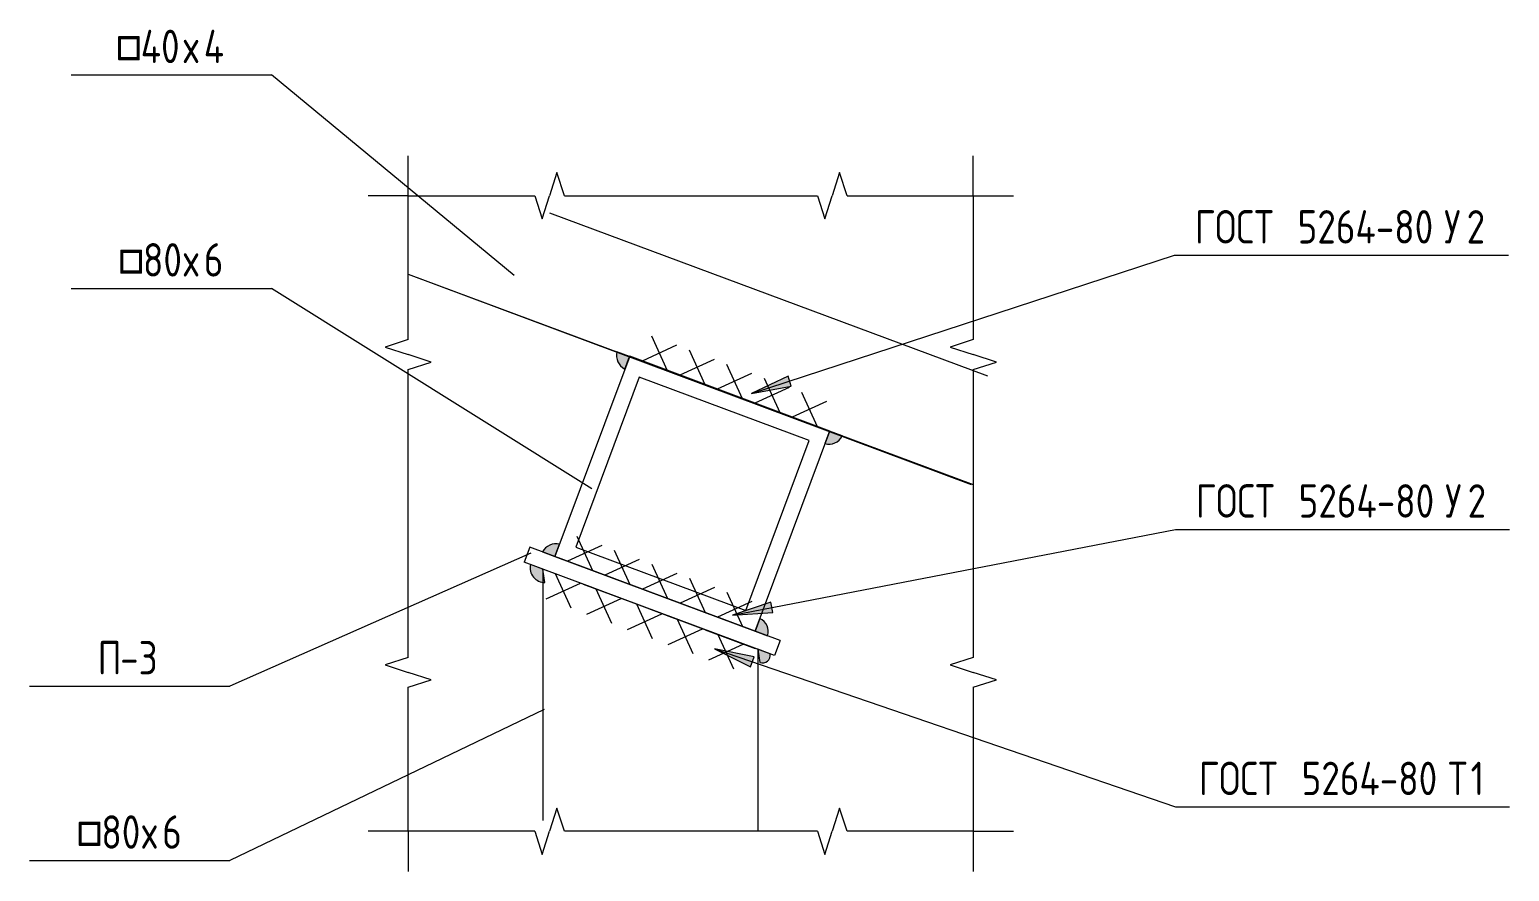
# Model space of a CAD drawing. Header units: millimetres. Extents: x 38797 to 82950, y -34477 to 2697.
# Drawn here: x 82396 to 82950, y 2382 to 2697 of the extents above; entities that cross this region are included whole.
import ezdxf

# ---------------------------------------------------------------- set-up
doc = ezdxf.new("R2010")
doc.units = ezdxf.units.MM
for name, color, linetype, lineweight in [('AA_Linii', 7, 'Continuous', 9), ('AA_Oformlenie', 7, 'Continuous', 9), ('AA_Vinoska', 7, 'Continuous', 9)]:
    doc.layers.add(name, color=color, linetype=linetype, lineweight=lineweight)
doc.styles.add('GOST Common_1', font='GOST_Common.ttf', dxfattribs={"width": 0.85, "height": 12.5})
doc.styles.add('GOST Common_2', font='GOST_Common.ttf', dxfattribs={"width": 0.85, "height": 12.5})

# ---------------------------------------------------------------- blocks, each defined once
blk = doc.blocks.new('011_Прямоугольник обрыва _ЭлУзла_ - 011_Прямоугольник обрыва _ЭлУзла_-3870476-Узел крепления стойки и балок навеса')
at = {"layer": 'AA_Oformlenie'}
for p, q in [((3106.1, 2580.74), (3106.1, 2634.57)), ((3106.1, 2634.57), (3153.5, 2634.57)), ((3164.63, 2634.57), (3259.3, 2634.57)), ((3270.43, 2634.57), (3317.7, 2634.57)), ((3317.7, 2634.57), (3317.7, 2580.74)), ((3106.1, 2461.83), (3106.1, 2569.61)), ((3317.7, 2569.61), (3317.7, 2461.83)), ((3106.1, 2396.74), (3106.1, 2450.7)), ((3317.7, 2450.7), (3317.7, 2396.74)), ((3153.5, 2396.74), (3106.1, 2396.74)), ((3259.3, 2396.74), (3164.63, 2396.74)), ((3317.7, 2396.74), (3270.43, 2396.74))]:
    blk.add_line(p, q, dxfattribs=at)
blk = doc.blocks.new('Последовательность узлов - Сплошная 2мм М5-2304530-Узел крепления стойки и балок навеса')
at = {"layer": 'AA_Oformlenie'}
for p, q in [((3197.24, 2582.11), (3203.11, 2569.24)), ((3206.61, 2578.61), (3193.74, 2572.74)), ((3211.28, 2576.86), (3217.15, 2563.99)), ((3207.79, 2567.49), (3189.06, 2574.49)), ((3220.65, 2573.36), (3207.78, 2567.49)), ((3225.33, 2571.61), (3231.19, 2558.75)), ((3221.83, 2562.24), (3203.1, 2569.24)), ((3234.7, 2568.11), (3221.83, 2562.25)), ((3239.37, 2566.37), (3245.24, 2553.5)), ((3235.88, 2557), (3217.14, 2564)), ((3248.74, 2562.86), (3235.87, 2557)), ((3253.42, 2561.12), (3259.28, 2548.25)), ((3249.92, 2551.75), (3231.19, 2558.75)), ((3262.78, 2557.62), (3249.92, 2551.75)), ((3263.97, 2546.5), (3245.23, 2553.5))]:
    blk.add_line(p, q, dxfattribs=at)
blk = doc.blocks.new('Последовательность узлов - Сплошная 2мм М5-V96-Узел крепления стойки и балок навеса')
at = {"layer": 'AA_Oformlenie'}
for p, q in [((3175.31, 2487.8), (3156.58, 2494.8)), ((3157.76, 2483.69), (3170.63, 2489.55)), ((3167.13, 2480.19), (3161.26, 2493.05)), ((3190.54, 2482.12), (3171.8, 2489.12)), ((3172.99, 2478), (3185.85, 2483.87)), ((3182.35, 2474.5), (3176.49, 2487.37)), ((3205.76, 2476.43), (3187.02, 2483.43)), ((3188.21, 2472.31), (3201.08, 2478.18)), ((3197.57, 2468.81), (3191.71, 2481.68)), ((3220.98, 2470.74), (3202.25, 2477.74)), ((3203.43, 2466.62), (3216.3, 2472.49)), ((3212.8, 2463.12), (3206.93, 2475.99)), ((3236.2, 2465.05), (3217.47, 2472.05)), ((3218.65, 2460.93), (3231.52, 2466.8)), ((3228.02, 2457.43), (3222.15, 2470.3))]:
    blk.add_line(p, q, dxfattribs=at)
blk = doc.blocks.new('Последовательность узлов - Сплошная 2мм М5-V97-Узел крепления стойки и балок навеса')
at = {"layer": 'AA_Oformlenie'}
for p, q in [((3169.22, 2507.17), (3175.11, 2494.31)), ((3179.79, 2492.57), (3161.05, 2499.54)), ((3178.59, 2503.68), (3165.73, 2497.8)), ((3183.27, 2501.94), (3189.16, 2489.08)), ((3193.84, 2487.34), (3175.1, 2494.31)), ((3192.65, 2498.45), (3179.79, 2492.57)), ((3206.7, 2493.22), (3193.84, 2487.34)), ((3197.33, 2496.71), (3203.21, 2483.85)), ((3207.89, 2482.11), (3189.15, 2489.08)), ((3220.75, 2487.99), (3207.89, 2482.11)), ((3211.38, 2491.48), (3217.26, 2478.62)), ((3221.95, 2476.88), (3203.2, 2483.85)), ((3234.8, 2482.76), (3221.94, 2476.88)), ((3225.43, 2486.25), (3231.31, 2473.39)), ((3236, 2471.65), (3217.25, 2478.62))]:
    blk.add_line(p, q, dxfattribs=at)
blk = doc.blocks.new('010_Текст с выноской - Текст 2 строки _стрелка_-3870481-Узел крепления стойки и балок навеса')
at = {"layer": 'AA_Vinoska'}
blk.add_line((3393.41, 2405.87), (3518.41, 2405.87), dxfattribs=at)
blk = doc.blocks.new('010_Текст с выноской - Текст 2 строки-3701134-Узел крепления стойки и балок навеса')
at = {"layer": 'AA_Vinoska'}
blk.add_line((2979.94, 2599.93), (3054.94, 2599.93), dxfattribs=at)

msp = doc.modelspace()

# ---------------------------------------------------------------- hatches: boundary and pattern name
at = {"layer": 'AA_Oformlenie'}
h = msp.add_hatch(color=250, dxfattribs=at)
h.paths.add_polyline_path([(82670.9472, 2459.742), (82671.727, 2459.9375), (82672.2318, 2460.1787), (82672.7621, 2460.6092), (82673.1771, 2461.1519), (82673.4535, 2461.7766), (82673.5762, 2462.4486), (82673.5382, 2463.1307), (82668.8545, 2464.8809), (82669.6046, 2459.9375), (82670.2643, 2459.7601)])
h.paths.add_polyline_path([(82672.5584, 2469.9045), (82672.8001, 2471.172), (82672.7245, 2472.4602), (82672.3363, 2473.6908), (82671.6154, 2474.8315), (82670.7336, 2475.6886), (82669.6165, 2476.3345), (82667.8725, 2471.6485), (82672.3363, 2469.9872)])
h.paths.add_polyline_path([(82589.2057, 2489.8607), (82588.4556, 2494.8041), (82583.772, 2496.5543), (82583.6454, 2495.1487), (82583.8806, 2493.7571), (82584.4621, 2492.4711), (82585.3516, 2491.3754), (82586.4906, 2490.542), (82587.8041, 2490.0258), (82588.4556, 2489.9491)])
h.paths.add_polyline_path([(82592.9242, 2499.5431), (82594.6683, 2504.229), (82593.1617, 2504.3633), (82591.6708, 2504.1077), (82590.295, 2503.4793), (82589.1256, 2502.5199), (82588.2406, 2501.2933), (82589.1256, 2500.9625)])
h.paths.add_polyline_path([(82695.2678, 2541.6081), (82696.556, 2541.6837), (82697.7866, 2542.0719), (82698.885, 2542.7492), (82699.7844, 2543.6745), (82700.4303, 2544.7917), (82695.7443, 2546.5357), (82694.0003, 2541.8497)])
h.paths.add_polyline_path([(82619.052, 2569.7443), (82620.7961, 2574.4303), (82616.1078, 2576.1682), (82615.9755, 2574.6614), (82616.2331, 2573.1709), (82616.8633, 2571.7958), (82617.8243, 2570.6277)])
at = {"layer": 'AA_Vinoska'}
for points in [[(82666.5564, 2560.5858), (82681.4285, 2563.3644), (82680.2025, 2567.1189)], [(82659.4314, 2477.6601), (82674.5337, 2478.5669), (82673.7844, 2482.4447)], [(82652.6513, 2465.082), (82666.1992, 2458.3473), (82667.4806, 2462.0832)]]:
    msp.add_hatch(color=256, dxfattribs=at).paths.add_polyline_path(points)

# ---------------------------------------------------------------- linework, layer by layer
at = {"layer": 'AA_Linii', "lineweight": 20}
for p, q in [((82590.8788, 2628.1408), (82754.9381, 2567.2347)), ((82537.9798, 2605.2298), (82749.5757, 2526.4771)), ((82537.9798, 2605.2298), (82748.7454, 2526.4715)), ((82620.9309, 2574.4919), (82592.9242, 2499.5431)), ((82695.8425, 2546.4992), (82620.9309, 2574.4919)), ((82624.4176, 2566.6878), (82600.7265, 2503.0337)), ((82688.1236, 2542.9775), (82624.4176, 2566.6878)), ((82667.8725, 2471.6485), (82695.8425, 2546.4992)), ((82664.3491, 2479.3544), (82688.1236, 2542.9775)), ((82583.5387, 2503.0362), (82581.4458, 2497.4131)), ((82677.258, 2468.1553), (82583.5387, 2503.0362)), ((82592.9242, 2499.5431), (82667.8725, 2471.6485)), ((82600.7265, 2503.0337), (82664.3491, 2479.3544)), ((82675.1652, 2462.5322), (82581.4458, 2497.4131)), ((82588.4556, 2494.8041), (82588.4556, 2400.7537)), ((82677.258, 2468.1553), (82675.1652, 2462.5322)), ((82668.8545, 2464.8809), (82668.8545, 2396.7381))]:
    msp.add_line(p, q, dxfattribs=at)
at = {"layer": 'AA_Linii'}
for p, q in [((82620.7961, 2574.4303), (82616.1078, 2576.1682)), ((82619.052, 2569.7443), (82620.7961, 2574.4303)), ((82695.7443, 2546.5357), (82694.0003, 2541.8497)), ((82700.4303, 2544.7917), (82695.7443, 2546.5357)), ((82588.2406, 2501.2933), (82592.9242, 2499.5431)), ((82592.9242, 2499.5431), (82594.6683, 2504.229)), ((82588.4556, 2494.8041), (82583.772, 2496.5543)), ((82589.2057, 2489.8607), (82588.4556, 2494.8041)), ((82669.6165, 2476.3345), (82667.8725, 2471.6485)), ((82667.8725, 2471.6485), (82672.5584, 2469.9045)), ((82673.5382, 2463.1307), (82668.8545, 2464.8809)), ((82668.8545, 2464.8809), (82669.6046, 2459.9375))]:
    msp.add_line(p, q, dxfattribs=at)
for centre, radius, start, end in [((82621.8344, 2574.9062), 5.864, 167.572083, 241.674032), ((82695.6074, 2546.8348), 5.2378, 252.130949, 337.040081), ((82593.3988, 2498.5041), 5.864, 77.496998, 151.598947), ((82589.1432, 2495.3623), 5.5019, 167.48692, 270.651498), ((82667.5733, 2471.5116), 5.2378, 342.130949, 67.040081), ((82670.6821, 2462.6296), 2.8997, 248.186767, 9.951652)]:
    msp.add_arc(centre, radius, start, end, dxfattribs=at)
at = {"layer": 'AA_Vinoska'}
for p, q in [((82577.6577, 2604.8003), (82486.8197, 2679.8055)), ((82537.9798, 2634.5726), (82537.9798, 2649.5726)), ((82749.5757, 2634.5726), (82749.5757, 2649.5726)), ((82593.6942, 2643.2376), (82590.8788, 2634.5726)), ((82596.5097, 2634.5726), (82593.6942, 2643.2376)), ((82699.4921, 2643.2376), (82696.6767, 2634.5726)), ((82702.3076, 2634.5726), (82699.4921, 2643.2376)), ((82537.9798, 2634.5726), (82522.9798, 2634.5726)), ((82585.3788, 2634.5726), (82588.1288, 2625.9123)), ((82588.1288, 2625.9123), (82590.8788, 2634.5726)), ((82691.1767, 2634.5726), (82693.9267, 2625.9123)), ((82693.9267, 2625.9123), (82696.6767, 2634.5726)), ((82749.5757, 2634.5726), (82764.5757, 2634.5726)), ((82666.5564, 2560.5858), (82824.9089, 2612.2909)), ((82606.7294, 2524.9264), (82486.8197, 2599.9316)), ((82537.9798, 2580.7448), (82529.3148, 2577.9294)), ((82529.3148, 2577.9294), (82537.9798, 2575.1139)), ((82749.5757, 2580.7448), (82740.9107, 2577.9294)), ((82740.9107, 2577.9294), (82749.5757, 2575.1139)), ((82546.6401, 2572.3639), (82537.9798, 2575.1139)), ((82537.9798, 2569.6139), (82546.6401, 2572.3639)), ((82758.2359, 2572.3639), (82749.5757, 2575.1139)), ((82749.5757, 2569.6139), (82758.2359, 2572.3639)), ((82680.2025, 2567.1189), (82666.5564, 2560.5858)), ((82681.4285, 2563.3644), (82680.2025, 2567.1189)), ((82666.5564, 2560.5858), (82681.4285, 2563.3644)), ((82659.4314, 2477.6601), (82825.2839, 2509.7067)), ((82583.8889, 2500.7816), (82471.2468, 2451.0306)), ((82673.7844, 2482.4447), (82659.4314, 2477.6601)), ((82674.5337, 2478.5669), (82673.7844, 2482.4447)), ((82659.4314, 2477.6601), (82674.5337, 2478.5669)), ((82537.9798, 2461.8276), (82529.3148, 2459.0122)), ((82652.6513, 2465.082), (82666.1992, 2458.3473)), ((82667.4806, 2462.0832), (82652.6513, 2465.082)), ((82652.6513, 2465.082), (82825.2839, 2405.8691)), ((82666.1992, 2458.3473), (82667.4806, 2462.0832)), ((82749.5757, 2461.8276), (82740.9107, 2459.0122)), ((82529.3148, 2459.0122), (82537.9798, 2456.1967)), ((82546.6401, 2453.4467), (82537.9798, 2456.1967)), ((82740.9107, 2459.0122), (82749.5757, 2456.1967)), ((82758.2359, 2453.4467), (82749.5757, 2456.1967)), ((82537.9798, 2450.6967), (82546.6401, 2453.4467)), ((82749.5757, 2450.6967), (82758.2359, 2453.4467)), ((82588.8889, 2442.3318), (82471.2468, 2385.8097)), ((82593.6942, 2405.4031), (82590.8788, 2396.7381)), ((82596.5097, 2396.7381), (82593.6942, 2405.4031)), ((82699.4921, 2405.4031), (82696.6767, 2396.7381)), ((82702.3076, 2396.7381), (82699.4921, 2405.4031)), ((82537.9798, 2396.7381), (82522.9798, 2396.7381)), ((82537.9798, 2396.7381), (82537.9798, 2381.7381)), ((82585.3788, 2396.7381), (82588.1288, 2388.0779)), ((82588.1288, 2388.0779), (82590.8788, 2396.7381)), ((82691.1767, 2396.7381), (82693.9267, 2388.0779)), ((82693.9267, 2388.0779), (82696.6767, 2396.7381)), ((82749.5757, 2396.7381), (82764.5757, 2396.7381)), ((82749.5757, 2396.7381), (82749.5757, 2381.7381))]:
    msp.add_line(p, q, dxfattribs=at)

# ---------------------------------------------------------------- block references
at = {"layer": 'AA_Oformlenie'}
for name in ['011_Прямоугольник обрыва _ЭлУзла_ - 011_Прямоугольник обрыва _ЭлУзла_-3870476-Узел крепления стойки и балок навеса', 'Последовательность узлов - Сплошная 2мм М5-2304530-Узел крепления стойки и балок навеса', 'Последовательность узлов - Сплошная 2мм М5-V97-Узел крепления стойки и балок навеса', 'Последовательность узлов - Сплошная 2мм М5-V96-Узел крепления стойки и балок навеса']:
    msp.add_blockref(name, (79431.8754, 0), dxfattribs=at)
at = {"layer": 'AA_Vinoska'}
for name, p in [('010_Текст с выноской - Текст 2 строки-3701134-Узел крепления стойки и балок навеса', (79431.8754, 79.8739)), ('010_Текст с выноской - Текст 2 строки _стрелка_-3870481-Узел крепления стойки и балок навеса', (79431.5004, 206.4219)), ('010_Текст с выноской - Текст 2 строки-3701134-Узел крепления стойки и балок навеса', (79431.8754, 0)), ('010_Текст с выноской - Текст 2 строки _стрелка_-3870481-Узел крепления стойки и балок навеса', (79431.8754, 103.8377)), ('010_Текст с выноской - Текст 2 строки-3701134-Узел крепления стойки и балок навеса', (79416.3026, -148.9011)), ('010_Текст с выноской - Текст 2 строки _стрелка_-3870481-Узел крепления стойки и балок навеса', (79431.8754, 0)), ('010_Текст с выноской - Текст 2 строки-3701134-Узел крепления стойки и балок навеса', (79416.3026, -214.1219))]:
    msp.add_blockref(name, p, dxfattribs=at)

# ---------------------------------------------------------------- texts
at = {"layer": 'AA_Vinoska', "char_height": 12.5, "attachment_point": 1}
for s, insert, width, style in [('\\fGOST Common|b0|i0|c130|p34|;\\W.85;□', (82428.2836, 2696.717), 11.584384, 'GOST Common_2'), ('40', (82437.8416, 2696.717), 19.42088, 'GOST Common_1'), ('\\fGOST Common|b0|i0|c204|p34|;\\W.85;х', (82453.8655, 2696.717), 9.199364, 'GOST Common_1'), ('\\fGOST Common|b0|i0|c204|p34|;\\W.85;4', (82461.4557, 2696.717), 10.221516, 'GOST Common_1'), ('ГОСТ', (82832.5003, 2629.2024), 38.841759, 'GOST Common_1'), (' 5264-80 ', (82864.5479, 2629.2024), 74.276347, 'GOST Common_1'), ('\\fGOST Common|b0|i0|c204|p34|;\\W.85;У', (82925.832, 2629.2024), 10.221516, 'GOST Common_1'), ('\\fGOST Common|b0|i0|c204|p34|;\\W.85;2', (82934.2656, 2629.2024), 9.199364, 'GOST Common_1'), ('80', (82438.6916, 2616.8432), 18.398728, 'GOST Common_1'), ('\\fGOST Common|b0|i0|c204|p34|;\\W.85;6', (82461.4623, 2616.8432), 9.199364, 'GOST Common_1'), ('\\fGOST Common|b0|i0|c130|p34|;\\W.85;□', (82429.1336, 2616.8432), 11.584384, 'GOST Common_2'), ('\\fGOST Common|b0|i0|c204|p34|;\\W.85;х', (82453.8721, 2616.8432), 9.199364, 'GOST Common_1'), ('ГОСТ', (82832.8753, 2526.6182), 38.841759, 'GOST Common_1'), (' 5264-80 ', (82864.923, 2526.6182), 74.276347, 'GOST Common_1'), ('\\fGOST Common|b0|i0|c204|p34|;\\W.85;У', (82926.2071, 2526.6182), 10.221516, 'GOST Common_1'), ('\\fGOST Common|b0|i0|c204|p34|;\\W.85;2', (82934.6407, 2526.6182), 9.199364, 'GOST Common_1'), ('\\fGOST Common|b0|i0|c204|p34|;\\W.85;П', (82421.7207, 2467.9421), 10.221516, 'GOST Common_1'), ('-3', (82430.1543, 2467.9421), 18.398728, 'GOST Common_1'), ('ГОСТ', (82834.0016, 2422.7806), 38.841759, 'GOST Common_1'), (' 5264-80 ', (82866.0493, 2422.7806), 74.276347, 'GOST Common_1'), ('\\fGOST Common|b0|i0|c204|p34|;\\W.85;Т', (82927.3334, 2422.7806), 10.221516, 'GOST Common_1'), ('\\fGOST Common|b0|i0|c204|p34|;\\W.85;1', (82935.767, 2422.7806), 6.473627, 'GOST Common_1'), ('\\fGOST Common|b0|i0|c130|p34|;\\W.85;□', (82413.5607, 2402.7212), 11.584384, 'GOST Common_2'), ('80', (82423.1187, 2402.7212), 18.398728, 'GOST Common_1'), ('\\fGOST Common|b0|i0|c204|p34|;\\W.85;6', (82445.8895, 2402.7212), 9.199364, 'GOST Common_1'), ('\\fGOST Common|b0|i0|c204|p34|;\\W.85;х', (82438.2992, 2402.7212), 9.199364, 'GOST Common_1')]:
    msp.add_mtext(s, dxfattribs=dict(at, insert=insert, width=width, style=style))

doc.saveas('drawing.dxf')
